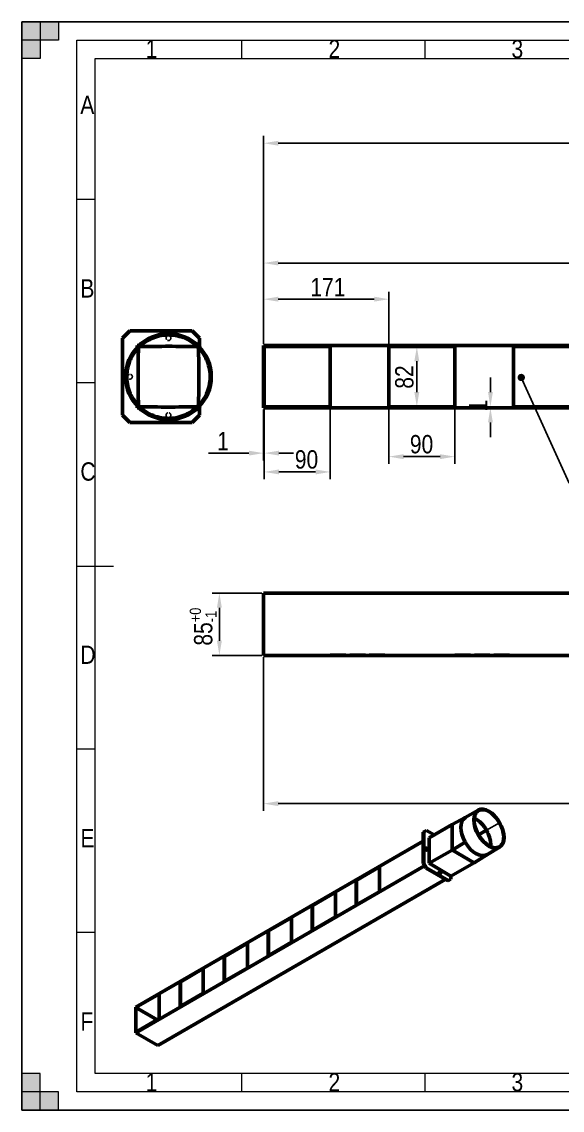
# Model space of a CAD drawing. Header units: millimetres. Extents: x 0 to 2100, y 0 to 1485.
# Drawn here: x 0 to 738, y 0 to 1485 of the extents above; entities that cross this region are included whole.
import ezdxf

# ---------------------------------------------------------------- set-up
doc = ezdxf.new("R2010")
doc.units = ezdxf.units.MM
doc.header["$LTSCALE"] = 5
doc.linetypes.add('DASHED', pattern=[0.2067, 0.1654, -0.0413])
for name, color, linetype, lineweight in [('Co ban', 7, 'Continuous', 50), ('Dimension (ANSI)', 7, 'Continuous', 25), ('Symbol (ANSI)', 7, 'Continuous', 25)]:
    doc.layers.add(name, color=color, linetype=linetype, lineweight=lineweight)
for name, color, linetype, lineweight, true_color in [('Khung ban ve', 5, 'Continuous', 15, 0x0000ff), ('Lien manh', 7, 'Continuous', 25, 0x020305), ('Manh', 7, 'DASHED', 25, 0x008000), ('Manh khung ten', 7, 'Continuous', 15, 0x994c4c), ('Net chu', 30, 'Continuous', 15, 0xff7f00), ('THIN', 5, 'Continuous', 15, 0x0000ff)]:
    doc.layers.add(name, color=color, linetype=linetype, lineweight=lineweight, true_color=true_color)
doc.styles.add('Linh_50', font='')
doc.styles.add('StandardAM_ANSI', font='')
doc.styles.get('Linh_50').set_extended_font_data('VNI-Helve-Condense')
doc.styles.get('StandardAM_ANSI').set_extended_font_data('VNI-Helve-Condense')
doc.dimstyles.new('Default - mm (ANSI)', dxfattribs={"dimscale": 5, "dimtxt": 5, "dimasz": 4, "dimexe": 2, "dimexo": 0.5, "dimgap": 0.8, "dimtad": 1, "dimtoh": 1, "dimdec": 0, "dimrnd": 1e-08, "dimzin": 4, "dimdsep": 46, "dimtxsty": 'StandardAM_ANSI', "dimcen": 0.09, "dimdle": 10, "dimclrd": 256, "dimclre": 256, "dimclrt": 256, "dimadec": 1, "dimazin": 1, "dimtfac": 0.61, "dimtofl": 0, "dimtmove": 0, "dimatfit": 3, "dimldrblk": 'DOT', "dimfxl": 1, "dimtolj": 1, "dimtzin": 4, "dimlwd": -1, "dimlwe": -1, "dimarcsym": 0})
doc.dimstyles.new('Default - mm (ANSI)$7', dxfattribs={"dimscale": 5, "dimtxt": 5, "dimasz": 2, "dimexe": 2, "dimexo": 0.5, "dimgap": 0.8, "dimtad": 1, "dimtoh": 1, "dimdec": 0, "dimrnd": 1e-08, "dimzin": 4, "dimdsep": 46, "dimtxsty": 'StandardAM_ANSI', "dimcen": 0.09, "dimdle": 10, "dimclrd": 256, "dimclre": 256, "dimclrt": 256, "dimadec": 1, "dimazin": 1, "dimtfac": 0.61, "dimtofl": 0, "dimtmove": 0, "dimatfit": 3, "dimldrblk": 'DOT', "dimfxl": 1, "dimtolj": 1, "dimtzin": 4, "dimlwd": -1, "dimlwe": -1, "dimarcsym": 0})

# ---------------------------------------------------------------- blocks, each defined once
blk = doc.blocks.new('Borders A3_Thuong')
at = {"layer": 'THIN'}
for points in [[(0, 297), (10, 297), (10, 292), (0, 292)], [(5, 297), (5, 287), (0, 287), (0, 297)], [(0, 0), (5, 0), (5, 10), (0, 10)], [(0, 5), (0, 0), (10, 0), (10, 5)]]:
    blk.add_hatch(color=256, dxfattribs=at).paths.add_polyline_path(points)
at = {"layer": 'Khung ban ve'}
for p, q in [((20, 287), (410, 287)), ((20, 10), (20, 287)), ((15, 148.5), (25, 148.5)), ((410, 10), (20, 10))]:
    blk.add_line(p, q, dxfattribs=at)
at = {"layer": 'Manh khung ten', "lineweight": 25}
for p, q in [((420, 297), (0, 297)), ((0, 297), (0, 0)), ((0, 0), (420, 0))]:
    blk.add_line(p, q, dxfattribs=at)
at = {"layer": 'Manh khung ten'}
for p, q in [((0, 297), (420, 297)), ((0, 0), (0, 297)), ((15, 292), (415, 292)), ((15, 5), (15, 292)), ((60, 292), (60, 287)), ((110, 292), (110, 287)), ((19.97, 248.54), (14.98, 248.54)), ((19.98, 198.5), (15, 198.5)), ((19.98, 98.54), (15, 98.54)), ((20, 48.5), (15.02, 48.5)), ((60, 10), (60, 5)), ((110, 10), (110, 5)), ((415, 5), (15, 5)), ((420, 0), (0, 0))]:
    blk.add_line(p, q, dxfattribs=at)
at = {"layer": 'THIN'}
for p, q in [((0, 292), (0, 297)), ((0, 297), (10, 297)), ((0, 297), (5, 297)), ((0, 287), (0, 297)), ((5, 297), (5, 287)), ((10, 297), (10, 292)), ((10, 292), (0, 292)), ((5, 287), (0, 287)), ((5, 10), (0, 10)), ((0, 10), (0, 0)), ((5, 0), (5, 10)), ((0, 5), (0, 0)), ((10, 5), (0, 5)), ((10, 0), (10, 5)), ((0, 0), (10, 0)), ((0, 0), (5, 0))]:
    blk.add_line(p, q, dxfattribs=at)
at = {"layer": 'Net chu', "style": 'Linh_50'}
for s, p in [('1', (33.81, 287.08)), ('2', (83.73, 287.08)), ('3', (133.68, 287.08)), ('A', (15.98, 271.83)), ('B', (16, 221.75)), ('C', (16, 171.79)), ('D', (16, 121.79)), ('E', (16.02, 71.75)), ('F', (16.02, 21.75)), ('1', (33.81, 5.16)), ('2', (83.73, 5.16)), ('3', (133.68, 5.16))]:
    blk.add_text(s, height=5, dxfattribs=at).set_placement(p)
blk = doc.blocks.new('*D5')
at = {"layer": 'Defpoints', "color": 0, "transparency": 16777216}
for p in [(1651, 1319.3), (1651, 1059.3), (330, 1043.3)]:
    blk.add_point(p, dxfattribs=at)
at = {"layer": 'Dimension (ANSI)', "transparency": 16777216}
for p, q in [((330, 1045.8), (330, 1329.3)), ((1651, 1061.8), (1651, 1329.3)), ((350, 1319.3), (1631, 1319.3))]:
    blk.add_line(p, q, dxfattribs=at)
for points in [[(350, 1322.6), (350, 1316), (330, 1319.3)], [(1631, 1322.6), (1631, 1316), (1651, 1319.3)]]:
    blk.add_solid(points, dxfattribs=at)
at = {"layer": 'Dimension (ANSI)', "color": 150, "true_color": 0x0080ff, "transparency": 16777216, "insert": (1010.4, 1348.8), "char_height": 25, "attachment_point": 1, "style": 'StandardAM_ANSI'}
blk.add_mtext('\\A1;1321', dxfattribs=at)
blk = doc.blocks.new('_Dot')
at = {"color": 0, "linetype": 'ByBlock', "lineweight": -2}
blk.add_line((-0.5, 0), (-1, 0), dxfattribs=at)
at = {"color": 0, "linetype": 'ByBlock', "const_width": 0.5}
blk.add_lwpolyline([(-0.25, 0, 1), (0.25, 0, 1)], format="xyb", close=True, dxfattribs=at)
blk = doc.blocks.new('*D7')
at = {"layer": 'Defpoints', "color": 0, "transparency": 16777216}
for p in [(330, 958.3), (331, 959.8), (331, 896.5)]:
    blk.add_point(p, dxfattribs=at)
at = {"layer": 'Dimension (ANSI)', "transparency": 16777216}
for p, q in [((330, 955.8), (330, 886.5)), ((331, 957.3), (331, 886.5)), ((310, 896.5), (254.7, 896.5)), ((351, 896.5), (371, 896.5))]:
    blk.add_line(p, q, dxfattribs=at)
for points in [[(310, 899.8), (310, 893.2), (330, 896.5)], [(351, 899.8), (351, 893.2), (331, 896.5)]]:
    blk.add_solid(points, dxfattribs=at)
at = {"layer": 'Dimension (ANSI)', "color": 150, "true_color": 0x0080ff, "transparency": 16777216, "insert": (258.7, 925.5), "char_height": 25, "attachment_point": 1, "style": 'StandardAM_ANSI'}
blk.add_mtext('\\A1; \\fVNI-Helve-Condense|b0|i0;\\H25.0000;1', dxfattribs=at)
blk = doc.blocks.new('*D8')
at = {"layer": 'Defpoints', "color": 0, "transparency": 16777216}
for p in [(331, 959.8), (421, 959.8), (421, 870.8)]:
    blk.add_point(p, dxfattribs=at)
at = {"layer": 'Dimension (ANSI)', "transparency": 16777216}
for p, q in [((331, 957.3), (331, 860.8)), ((421, 957.3), (421, 860.8)), ((351, 870.8), (401, 870.8))]:
    blk.add_line(p, q, dxfattribs=at)
for points in [[(351, 874.2), (351, 867.5), (331, 870.8)], [(401, 874.2), (401, 867.5), (421, 870.8)]]:
    blk.add_solid(points, dxfattribs=at)
at = {"layer": 'Dimension (ANSI)', "color": 150, "true_color": 0x0080ff, "transparency": 16777216, "insert": (372.7, 900.4), "char_height": 25, "attachment_point": 1, "style": 'StandardAM_ANSI'}
blk.add_mtext('\\A1;90', dxfattribs=at)
blk = doc.blocks.new('*D9')
at = {"layer": 'Defpoints', "color": 0, "transparency": 16777216}
for p in [(501, 1106.5), (330, 1043.3), (501, 1041.8)]:
    blk.add_point(p, dxfattribs=at)
at = {"layer": 'Dimension (ANSI)', "transparency": 16777216}
for p, q in [((330, 1045.8), (330, 1116.5)), ((501, 1044.3), (501, 1116.5)), ((350, 1106.5), (481, 1106.5))]:
    blk.add_line(p, q, dxfattribs=at)
for points in [[(350, 1109.9), (350, 1103.2), (330, 1106.5)], [(481, 1109.9), (481, 1103.2), (501, 1106.5)]]:
    blk.add_solid(points, dxfattribs=at)
at = {"layer": 'Dimension (ANSI)', "color": 150, "true_color": 0x0080ff, "transparency": 16777216, "insert": (393.9, 1135.5), "char_height": 25, "attachment_point": 1, "style": 'StandardAM_ANSI'}
blk.add_mtext('\\A1;171', dxfattribs=at)
blk = doc.blocks.new('*D10')
at = {"layer": 'Defpoints', "color": 0, "transparency": 16777216}
for p in [(330, 1155.8), (330, 1043.3), (1271, 1041.8)]:
    blk.add_point(p, dxfattribs=at)
at = {"layer": 'Dimension (ANSI)', "transparency": 16777216}
for p, q in [((330, 1045.8), (330, 1165.8)), ((1271, 1044.3), (1271, 1165.8)), ((1251, 1155.8), (350, 1155.8))]:
    blk.add_line(p, q, dxfattribs=at)
for points in [[(350, 1159.1), (350, 1152.5), (330, 1155.8)], [(1251, 1159.1), (1251, 1152.5), (1271, 1155.8)]]:
    blk.add_solid(points, dxfattribs=at)
at = {"layer": 'Dimension (ANSI)', "color": 150, "true_color": 0x0080ff, "transparency": 16777216, "insert": (777.2, 1185.3), "char_height": 25, "attachment_point": 1, "style": 'StandardAM_ANSI'}
blk.add_mtext('\\A1;941', dxfattribs=at)
blk = doc.blocks.new('*D11')
at = {"layer": 'Defpoints', "color": 0, "transparency": 16777216}
for p in [(330, 705.6), (269.7, 620.6), (330, 620.6)]:
    blk.add_point(p, dxfattribs=at)
at = {"layer": 'Dimension (ANSI)', "transparency": 16777216}
for p, q in [((327.5, 705.6), (259.7, 705.6)), ((269.7, 685.6), (269.7, 640.6)), ((327.5, 620.6), (259.7, 620.6))]:
    blk.add_line(p, q, dxfattribs=at)
for points in [[(266.4, 685.6), (273.1, 685.6), (269.7, 705.6)], [(266.4, 640.6), (273.1, 640.6), (269.7, 620.6)]]:
    blk.add_solid(points, dxfattribs=at)
at = {"layer": 'Dimension (ANSI)', "color": 150, "true_color": 0x0080ff, "transparency": 16777216, "insert": (229.3, 633.9), "char_height": 25, "attachment_point": 1, "rotation": 90, "style": 'StandardAM_ANSI'}
blk.add_mtext('\\A1;85{\\H15.25;\\S+0^ -1;}', dxfattribs=at)
blk = doc.blocks.new('*D13')
at = {"layer": 'Defpoints', "color": 0, "transparency": 16777216}
for p in [(501, 959.8), (591, 959.8), (591, 891.7)]:
    blk.add_point(p, dxfattribs=at)
at = {"layer": 'Dimension (ANSI)', "transparency": 16777216}
for p, q in [((501, 957.3), (501, 881.7)), ((591, 957.3), (591, 881.7)), ((521, 891.7), (571, 891.7))]:
    blk.add_line(p, q, dxfattribs=at)
for points in [[(521, 895), (521, 888.3), (501, 891.7)], [(571, 895), (571, 888.3), (591, 891.7)]]:
    blk.add_solid(points, dxfattribs=at)
at = {"layer": 'Dimension (ANSI)', "color": 150, "true_color": 0x0080ff, "transparency": 16777216, "insert": (529.7, 921.2), "char_height": 25, "attachment_point": 1, "style": 'StandardAM_ANSI'}
blk.add_mtext('\\A1;90', dxfattribs=at)
blk = doc.blocks.new('*D14')
at = {"layer": 'Defpoints', "color": 0, "transparency": 16777216}
for p in [(546, 1041.8), (539.2, 959.8), (539.2, 959.8)]:
    blk.add_point(p, dxfattribs=at)
at = {"layer": 'Dimension (ANSI)', "transparency": 16777216}
blk.add_line((539.2, 1021.8), (539.2, 979.8), dxfattribs=at)
for points in [[(535.8, 1021.8), (542.5, 1021.8), (539.2, 1041.8)], [(535.8, 979.8), (542.5, 979.8), (539.2, 959.8)]]:
    blk.add_solid(points, dxfattribs=at)
at = {"layer": 'Dimension (ANSI)', "color": 150, "true_color": 0x0080ff, "transparency": 16777216, "insert": (509.6, 984.4), "char_height": 25, "attachment_point": 1, "rotation": 90, "style": 'StandardAM_ANSI'}
blk.add_mtext('\\A1;82', dxfattribs=at)
blk = doc.blocks.new('*D15')
at = {"layer": 'Defpoints', "color": 0, "transparency": 16777216}
for p in [(591, 959.8), (637.1, 958.3), (639.6, 958.3)]:
    blk.add_point(p, dxfattribs=at)
at = {"layer": 'Dimension (ANSI)', "transparency": 16777216}
for p, q in [((639.6, 979.8), (639.6, 999.8)), ((593.5, 959.8), (649.6, 959.8)), ((639.6, 938.3), (639.6, 918.3))]:
    blk.add_line(p, q, dxfattribs=at)
for points in [[(636.3, 979.8), (643, 979.8), (639.6, 959.8)], [(636.3, 938.3), (643, 938.3), (639.6, 958.3)]]:
    blk.add_solid(points, dxfattribs=at)
at = {"layer": 'Dimension (ANSI)', "color": 150, "true_color": 0x0080ff, "transparency": 16777216, "insert": (610.6, 945.4), "char_height": 25, "attachment_point": 1, "rotation": 90, "style": 'StandardAM_ANSI'}
blk.add_mtext('\\A1; \\fVNI-Helve-Condense|b0|i0;\\H25.0000;1', dxfattribs=at)
blk = doc.blocks.new('*D17')
at = {"layer": 'Defpoints', "color": 0, "transparency": 16777216}
for p in [(330, 620.6), (1551, 622.1), (1551, 418.3)]:
    blk.add_point(p, dxfattribs=at)
at = {"layer": 'Dimension (ANSI)', "transparency": 16777216}
for p, q in [((330, 618.1), (330, 408.3)), ((1551, 619.6), (1551, 408.3)), ((350, 418.3), (1531, 418.3))]:
    blk.add_line(p, q, dxfattribs=at)
for points in [[(350, 421.6), (350, 414.9), (330, 418.3)], [(1531, 421.6), (1531, 414.9), (1551, 418.3)]]:
    blk.add_solid(points, dxfattribs=at)
at = {"layer": 'Dimension (ANSI)', "color": 150, "true_color": 0x0080ff, "transparency": 16777216, "insert": (960.4, 447.3), "char_height": 25, "attachment_point": 1, "style": 'StandardAM_ANSI'}
blk.add_mtext('\\A1;1221', dxfattribs=at)

msp = doc.modelspace()

# ---------------------------------------------------------------- linework, layer by layer
at = {"layer": 'Co ban'}
for p, q in [((137.7, 1053.3), (147.7, 1063.3)), ((232.7, 1063.3), (147.7, 1063.3)), ((232.7, 1063.3), (242.7, 1053.3)), ((137.7, 1053.3), (137.7, 948.3)), ((159.2, 1043.3), (157.7, 1043.3)), ((157.7, 1043.3), (158.8, 1042.2)), ((157.7, 1043.3), (157.7, 1041.8)), ((242.7, 1043.3), (241.2, 1043.3)), ((242.7, 1043.3), (241.6, 1042.2)), ((242.7, 1043.3), (242.7, 1053.3)), ((242.7, 1041.8), (242.7, 1043.3)), ((330, 1043.3), (1460, 1043.3)), ((330, 958.3), (330, 1043.3)), ((331, 1041.8), (421, 1041.8)), ((331, 959.8), (331, 1041.8)), ((421, 1041.8), (421, 959.8)), ((501, 1041.8), (591, 1041.8)), ((501, 959.8), (501, 1041.8)), ((591, 1041.8), (591, 959.8)), ((671, 1041.8), (761, 1041.8)), ((671, 959.8), (671, 1041.8)), ((157.7, 959.8), (157.7, 958.3)), ((157.7, 958.3), (158.8, 959.4)), ((157.7, 958.3), (159.2, 958.3)), ((241.2, 958.3), (242.7, 958.3)), ((242.7, 958.3), (241.6, 959.4)), ((242.7, 958.3), (242.7, 959.8)), ((242.7, 948.3), (242.7, 958.3)), ((1460, 958.3), (330, 958.3)), ((421, 959.8), (331, 959.8)), ((591, 959.8), (501, 959.8)), ((761, 959.8), (671, 959.8)), ((147.7, 938.3), (137.7, 948.3)), ((147.7, 938.3), (232.7, 938.3)), ((242.7, 948.3), (232.7, 938.3)), ((330, 705.6), (1460, 705.6)), ((330, 620.6), (330, 705.6)), ((330, 620.6), (1460, 620.6)), ((605.3, 399.2), (623, 409.4)), ((623.3, 408.8), (623.4, 408.8)), ((555.8, 371.6), (587.2, 389.7)), ((587.2, 389.7), (605.3, 399.2)), ((587.2, 389.7), (587.2, 389.1)), ((587.2, 389.1), (587.2, 355.6)), ((548, 379.3), (548.7, 379.7)), ((548, 336.5), (548, 379.3)), ((548.7, 379.7), (552.2, 381.8)), ((548.7, 379.7), (548.7, 336.9)), ((562.8, 375.6), (552.2, 381.8)), ((555.8, 371.6), (555.8, 336.9)), ((623.4, 375.9), (634.2, 382.1)), ((155.5, 140.5), (548, 367.1)), ((587.2, 355), (605.3, 365.5)), ((634.6, 348.6), (652.2, 358.8)), ((651.8, 359.4), (651.9, 359.4)), ((587.2, 355), (555.8, 336.9)), ((587.2, 355.6), (587.2, 355)), ((587.2, 355), (587.8, 354.7)), ((587.8, 354.7), (616.7, 338)), ((617.3, 337.7), (634.6, 348.6)), ((549.7, 333.4), (155.5, 105.8)), ((456.4, 313.6), (488.2, 332)), ((488.2, 332), (488.2, 298.5)), ((548.7, 336.9), (548, 336.5)), ((548, 336.5), (551.5, 330.3)), ((552.2, 330.7), (548.7, 336.9)), ((551.5, 330.3), (552.2, 330.7)), ((581.6, 313), (551.5, 330.3)), ((552.2, 330.7), (582.3, 313.4)), ((555.8, 336.9), (585.8, 319.5)), ((585.8, 319.5), (617.3, 337.7)), ((616.7, 338), (617.3, 337.7)), ((185.6, 88.4), (578, 315)), ((456.4, 280.1), (456.4, 313.6)), ((456.4, 313.6), (456.9, 313.3)), ((456.9, 313.3), (456.9, 280.4)), ((582.3, 313.4), (581.6, 313)), ((585.8, 315.4), (582.3, 313.4)), ((585.8, 315.4), (585.8, 319.5)), ((396.3, 278.9), (428.1, 297.3)), ((428.1, 297.3), (428.1, 263.8)), ((488.2, 298.5), (456.4, 280.1)), ((396.3, 245.4), (396.3, 278.9)), ((396.3, 278.9), (396.8, 278.6)), ((396.8, 278.6), (396.8, 245.7)), ((336.2, 244.2), (368, 262.6)), ((368, 262.6), (368, 229.1)), ((428.1, 263.8), (396.3, 245.4)), ((336.2, 210.7), (336.2, 244.2)), ((336.2, 244.2), (336.7, 243.9)), ((336.7, 243.9), (336.7, 211)), ((276.1, 209.5), (307.9, 227.9)), ((307.9, 227.9), (307.9, 194.4)), ((368, 229.1), (336.2, 210.7)), ((276.1, 176), (276.1, 209.5)), ((276.1, 209.5), (276.6, 209.2)), ((276.6, 209.2), (276.6, 176.3)), ((216, 174.8), (247.8, 193.2)), ((247.8, 193.2), (247.8, 159.7)), ((307.9, 194.4), (276.1, 176)), ((216, 141.3), (216, 174.8)), ((216, 174.8), (216.5, 174.5)), ((216.5, 174.5), (216.5, 141.6)), ((155.9, 140.1), (187.7, 158.5)), ((187.7, 158.5), (187.7, 125)), ((247.8, 159.7), (216, 141.3)), ((155.5, 105.8), (155.5, 140.5)), ((155.9, 106.6), (155.9, 140.1)), ((184.9, 123.3), (155.9, 140.1)), ((187.7, 125), (155.9, 106.6)), ((185.6, 88.4), (155.5, 105.8))]:
    msp.add_line(p, q, dxfattribs=at)
msp.add_circle((200.2, 1000.8), 58.5, dxfattribs=at)
for centre, major_axis in [((637.6, 384.1), (14.6, -25.3)), ((552.2, 356.3), (-0.81, 1.41)), ((570.8, 324.1), (-0.81, 1.41))]:
    msp.add_ellipse(centre, major_axis=major_axis, ratio=0.57735, dxfattribs=at)
for centre, major_axis, start_param, end_param in [((619.9, 373.9), (-14.6, 25.3), 0.042344, 1.528452), ((619.9, 373.9), (-14.6, 25.3), 0, 0.042344), ((551.5, 355.8), (-0.81, 1.41), 3.591789, 5.832989), ((619.9, 373.9), (-14.6, 25.3), 1.528452, 1.570796), ((619.9, 373.9), (-14.6, 25.3), 1.570796, 1.613141), ((619.9, 373.9), (14.6, -25.3), 4.754733, 6.240841), ((619.9, 373.9), (14.6, -25.3), 6.240841, 6.283185), ((570.1, 323.7), (-0.81, 1.41), 3.591789, 5.832989)]:
    msp.add_ellipse(centre, major_axis=major_axis, ratio=0.57735, start_param=start_param, end_param=end_param, dxfattribs=at)
for points, knots in [([(159.9, 1041.1), (164.8, 1046.1), (170.7, 1050), (183.8, 1055.9), (191.2, 1057.5), (206.1, 1057.9), (213.5, 1056.7), (224.4, 1052.6), (228.1, 1050.7), (234.8, 1046.3), (237.8, 1043.8), (240.5, 1041.1)], [0.089486, 0.089486, 0.089486, 0.089486, 2.189304, 2.189304, 4.41537, 4.41537, 6.660786, 6.660786, 7.905325, 7.905325, 9.060738, 9.060738, 9.060738, 9.060738]), ([(159.9, 960.5), (154.9, 965.4), (151, 971.3), (145.1, 984.5), (143.5, 991.8), (143.1, 1006.7), (144.3, 1014.1), (148.5, 1025), (150.3, 1028.7), (154.7, 1035.4), (157.2, 1038.4), (159.9, 1041.1)], [0.089486, 0.089486, 0.089486, 0.089486, 2.189304, 2.189304, 4.41537, 4.41537, 6.660786, 6.660786, 7.905325, 7.905325, 9.060738, 9.060738, 9.060738, 9.060738]), ([(159.2, 961.2), (158.9, 974.6), (158.8, 988.9), (158.8, 1013.6), (158.9, 1027.4), (159.2, 1040.4)], [-8.069958, -8.069958, -8.069958, -8.069958, -4.128523, -4.128523, -0.284875, -0.284875, -0.284875, -0.284875]), ([(160.6, 1041.8), (174, 1042.1), (188.3, 1042.2), (213, 1042.2), (226.8, 1042.1), (239.8, 1041.8)], [-8.069958, -8.069958, -8.069958, -8.069958, -4.128523, -4.128523, -0.284875, -0.284875, -0.284875, -0.284875]), ([(240.5, 1041.1), (245.4, 1036.2), (249.4, 1030.4), (255.2, 1017.2), (256.9, 1009.8), (257.3, 994.9), (256.1, 987.5), (251.9, 976.6), (250, 972.9), (245.7, 966.2), (243.2, 963.2), (240.5, 960.5)], [0.089486, 0.089486, 0.089486, 0.089486, 2.189304, 2.189304, 4.41537, 4.41537, 6.660786, 6.660786, 7.905325, 7.905325, 9.060738, 9.060738, 9.060738, 9.060738]), ([(241.2, 1040.4), (241.5, 1027.1), (241.6, 1012.8), (241.6, 988), (241.5, 974.2), (241.2, 961.2)], [-8.069958, -8.069958, -8.069958, -8.069958, -4.128523, -4.128523, -0.284875, -0.284875, -0.284875, -0.284875]), ([(240.5, 960.5), (235.6, 955.6), (229.7, 951.6), (216.5, 945.8), (209.2, 944.1), (194.3, 943.7), (186.9, 944.9), (176, 949.1), (172.3, 951), (165.6, 955.3), (162.6, 957.8), (159.9, 960.5)], [0.089486, 0.089486, 0.089486, 0.089486, 2.189304, 2.189304, 4.41537, 4.41537, 6.660786, 6.660786, 7.905325, 7.905325, 9.060738, 9.060738, 9.060738, 9.060738]), ([(239.8, 959.8), (226.4, 959.5), (212.1, 959.4), (187.4, 959.4), (173.6, 959.5), (160.6, 959.8)], [-8.069958, -8.069958, -8.069958, -8.069958, -4.128523, -4.128523, -0.284875, -0.284875, -0.284875, -0.284875]), ([(623.4, 375.9), (621.6, 378.9), (620.2, 382.1), (618.1, 388.7), (617.6, 392), (617.4, 398.2), (617.9, 401), (619.3, 404.6), (620, 405.7), (621.5, 407.5), (622.4, 408.2), (623.4, 408.8)], [0.089486, 0.089486, 0.089486, 0.089486, 2.189304, 2.189304, 4.41537, 4.41537, 6.660786, 6.660786, 7.905325, 7.905325, 9.060738, 9.060738, 9.060738, 9.060738]), ([(623.4, 408.8), (625.1, 409.8), (627.2, 410.2), (631.8, 409.9), (634.4, 409.1), (639.7, 406.2), (642.3, 404.2), (646.2, 400.3), (647.5, 398.8), (649.8, 395.6), (650.9, 394), (651.9, 392.3)], [0.089486, 0.089486, 0.089486, 0.089486, 2.189304, 2.189304, 4.41537, 4.41537, 6.660786, 6.660786, 7.905325, 7.905325, 9.060738, 9.060738, 9.060738, 9.060738]), ([(617.6, 398.3), (618.2, 398.1), (618.8, 397.8), (622, 396), (624.6, 394), (628.5, 390.1), (629.8, 388.6), (631.9, 385.7), (632.8, 384.5), (633.6, 383.2)], [3.919943, 3.919943, 3.919943, 3.919943, 4.41537, 4.41537, 6.660786, 6.660786, 7.905325, 7.905325, 8.819114, 8.819114, 8.819114, 8.819114]), ([(651.9, 392.3), (653.6, 389.3), (655, 386.1), (657.1, 379.6), (657.6, 376.2), (657.8, 370.1), (657.4, 367.3), (655.9, 363.7), (655.2, 362.5), (653.7, 360.7), (652.8, 360), (651.9, 359.4)], [0.089486, 0.089486, 0.089486, 0.089486, 2.189304, 2.189304, 4.41537, 4.41537, 6.660786, 6.660786, 7.905325, 7.905325, 9.060738, 9.060738, 9.060738, 9.060738]), ([(651.9, 359.4), (650.1, 358.4), (648, 358), (643.4, 358.3), (640.8, 359.1), (635.5, 362), (632.9, 364), (629, 367.9), (627.7, 369.5), (625.4, 372.6), (624.3, 374.2), (623.4, 375.9)], [0.089486, 0.089486, 0.089486, 0.089486, 2.189304, 2.189304, 4.41537, 4.41537, 6.660786, 6.660786, 7.905325, 7.905325, 9.060738, 9.060738, 9.060738, 9.060738]), ([(634.8, 381.1), (636.2, 378.4), (637.4, 375.6), (639.4, 369.3), (640, 366), (640.1, 361.8), (640, 360.7), (639.9, 359.7)], [0.331277, 0.331277, 0.331277, 0.331277, 2.189304, 2.189304, 4.41537, 4.41537, 5.235761, 5.235761, 5.235761, 5.235761])]:
    msp.add_open_spline(points, degree=3, knots=knots, dxfattribs=at)
for points in [[(157.1, 1040.4), (157.5, 1040.8), (157.7, 1041.3), (157.7, 1041.8)], [(159.2, 1043.3), (159.7, 1043.3), (160.2, 1043.5), (160.6, 1043.9)], [(239.8, 1043.9), (240.2, 1043.5), (240.7, 1043.3), (241.2, 1043.3)], [(242.7, 1041.8), (242.7, 1041.3), (242.9, 1040.8), (243.3, 1040.4)], [(157.7, 959.8), (157.7, 960.3), (157.5, 960.8), (157.1, 961.2)], [(160.6, 957.7), (160.2, 958.1), (159.7, 958.3), (159.2, 958.3)], [(241.2, 958.3), (240.7, 958.3), (240.2, 958.1), (239.8, 957.7)], [(243.3, 961.2), (242.9, 960.8), (242.7, 960.3), (242.7, 959.8)], [(604.7, 398.9), (604.9, 399), (605.2, 399.2), (605.4, 399.3)], [(633.6, 383.2), (633.8, 382.8), (634, 382.5), (634.2, 382.1)], [(634.2, 382.1), (634.4, 381.8), (634.6, 381.4), (634.8, 381.1)], [(634.7, 348.6), (634.4, 348.5), (634.2, 348.4), (634, 348.2)]]:
    msp.add_open_spline(points, degree=3, dxfattribs=at)
at = {"layer": 'Lien manh'}
for q in [(651.9, 392.3), (634.2, 382.1)]:
    msp.add_line((634.2, 382.1), q, dxfattribs=at)
at = {"layer": 'Manh', "ltscale": 26.444191}
for p, q in [((157.7, 1041.8), (157.7, 959.8)), ((241.2, 1043.3), (159.2, 1043.3)), ((242.7, 959.8), (242.7, 1041.8)), ((159.2, 958.3), (241.2, 958.3))]:
    msp.add_line(p, q, dxfattribs=at)
at = {"layer": 'Manh', "ltscale": 0.571309}
for p, q in [((157.7, 1041.8), (159.2, 1041.8)), ((157.7, 959.8), (159.2, 959.8)), ((421, 620.6), (421, 622.1)), ((501, 620.6), (501, 622.1)), ((591, 620.6), (591, 622.1)), ((671, 620.6), (671, 622.1))]:
    msp.add_line(p, q, dxfattribs=at)
at = {"layer": 'Manh', "ltscale": 26.447348}
for p, q in [((159.2, 959.8), (159.2, 1041.8)), ((159.2, 1041.8), (241.2, 1041.8)), ((241.2, 1041.8), (241.2, 959.8)), ((241.2, 959.8), (159.2, 959.8))]:
    msp.add_line(p, q, dxfattribs=at)
at = {"layer": 'Manh', "ltscale": 23.446346}
msp.add_line((241.2, 1041.8), (240.5, 1041.1), dxfattribs=at)
at = {"layer": 'Manh', "ltscale": 25.80229}
for p, q in [((421, 1041.8), (501, 1041.8)), ((591, 1041.8), (671, 1041.8)), ((501, 959.8), (421, 959.8)), ((671, 959.8), (591, 959.8)), ((421, 622.1), (501, 622.1)), ((591, 622.1), (671, 622.1))]:
    msp.add_line(p, q, dxfattribs=at)
at = {"layer": 'Manh', "ltscale": 27.452436}
msp.add_line((331, 704.1), (1551, 704.1), dxfattribs=at)
at = {"layer": 'Manh', "ltscale": 26.931141}
msp.add_line((331, 704.1), (331, 620.6), dxfattribs=at)
at = {"layer": 'Manh', "ltscale": 7.778815}
for centre in [(200.2, 1053.3), (147.7, 1000.8), (200.2, 948.3)]:
    msp.add_circle(centre, 3.25, dxfattribs=at)
at = {"layer": 'Manh', "ltscale": 23.497635}
for points in [[(158.2, 1039.4), (158.8, 1040), (159.2, 1040.8), (159.2, 1041.7)], [(159.3, 1041.8), (160.2, 1041.8), (161, 1042.2), (161.6, 1042.8)], [(238.8, 1042.8), (239.4, 1042.2), (240.2, 1041.8), (241.1, 1041.8)], [(241.2, 1041.7), (241.2, 1040.8), (241.6, 1040), (242.2, 1039.4)], [(159.2, 959.9), (159.2, 960.8), (158.8, 961.6), (158.2, 962.2)], [(161.6, 958.8), (161, 959.4), (160.2, 959.8), (159.3, 959.8)], [(241.1, 959.8), (240.2, 959.8), (239.4, 959.4), (238.8, 958.8)], [(242.2, 962.2), (241.6, 961.6), (241.2, 960.8), (241.2, 959.9)]]:
    msp.add_open_spline(points, degree=3, dxfattribs=at)
at = {"layer": 'Manh', "ltscale": 0.545876}
for points in [[(159.2, 1041.8), (159.7, 1041.8), (160.1, 1041.8), (160.6, 1041.8)], [(159.2, 1040.4), (159.2, 1040.9), (159.2, 1041.3), (159.2, 1041.8)], [(239.8, 1041.8), (240.2, 1041.8), (240.7, 1041.8), (241.2, 1041.8)], [(241.2, 1041.8), (241.2, 1041.3), (241.2, 1040.9), (241.2, 1040.4)], [(159.2, 959.8), (159.2, 960.3), (159.2, 960.8), (159.2, 961.2)], [(160.6, 959.8), (160.1, 959.8), (159.7, 959.8), (159.2, 959.8)], [(241.2, 959.8), (240.7, 959.8), (240.2, 959.8), (239.8, 959.8)], [(241.2, 961.2), (241.2, 960.8), (241.2, 960.3), (241.2, 959.8)]]:
    msp.add_open_spline(points, degree=3, dxfattribs=at)
at = {"layer": 'Manh', "ltscale": 23.446346}
for points, knots in [([(159.2, 1041.8), (159.2, 1041.8), (159.3, 1041.7), (159.5, 1041.5), (159.7, 1041.3), (159.9, 1041.1), (159.9, 1041.1), (159.9, 1041.1)], [-4.759003, -4.759003, -4.759003, -4.759003, -2.458152, -2.458152, 0, 0, 0.00209, 0.00209, 0.00209, 0.00209]), ([(159.2, 959.8), (159.2, 959.8), (159.3, 959.9), (159.5, 960.1), (159.7, 960.3), (159.9, 960.5), (159.9, 960.5), (159.9, 960.5)], [-4.759003, -4.759003, -4.759003, -4.759003, -2.458152, -2.458152, 0, 0, 0.00209, 0.00209, 0.00209, 0.00209]), ([(240.5, 960.5), (240.5, 960.5), (240.5, 960.5), (240.7, 960.3), (240.9, 960.1), (241.1, 959.9), (241.2, 959.8), (241.2, 959.8)], [-5.01733, -5.01733, -5.01733, -5.01733, -5.015218, -5.015218, -2.530566, -2.530566, -0.204911, -0.204911, -0.204911, -0.204911])]:
    msp.add_open_spline(points, degree=3, knots=knots, dxfattribs=at)

# ---------------------------------------------------------------- block references
at = {"xscale": 5, "yscale": 5, "zscale": 5}
msp.add_blockref('Borders A3_Thuong', (0, 0), dxfattribs=at)

# ---------------------------------------------------------------- dimensions: what is measured, and where the dimension line sits
at = {"layer": 'Dimension (ANSI)'}
for base, p1, p2, picture, middle in [((1651, 1319.3), (330, 1043.3), (1651, 1059.3), '*D5', (1040.5, 1319.3)), ((330, 1155.8), (1271, 1041.8), (330, 1043.3), '*D10', (800.5, 1155.8)), ((501, 1106.5), (330, 1043.3), (501, 1041.8), '*D9', (415.5, 1106.5)), ((421, 870.8), (331, 959.8), (421, 959.8), '*D8', (389, 870.8)), ((591, 891.7), (501, 959.8), (591, 959.8), '*D13', (546, 891.7))]:
    dim = msp.add_linear_dim(base=base, p1=p1, p2=p2, dimstyle='Default - mm (ANSI)', override={"dimgap": 0.8, "dimtoh": 0, "dimdec": 0, "dimtol": 0, "dimlim": 0, "dimtp": 0, "dimtm": 0, "dimtdec": 2, "dimatfit": 1}, dxfattribs=at)
    dim.commit()
    dim.dimension.update_dxf_attribs({"geometry": picture, "text_midpoint": middle, "dimtype": 160})
for base, p1, p2, angle, override, picture, middle in [((539.2, 959.8), (546, 1041.8), (539.2, 959.8), 90, {"dimgap": 0.8, "dimtoh": 0, "dimdec": 0, "dimse1": 1, "dimse2": 1, "dimtol": 0, "dimlim": 0, "dimtp": 0, "dimtm": 0, "dimtdec": 2, "dimatfit": 1}, '*D14', (539.2, 1000.8)), ((269.7, 620.6), (330, 705.6), (330, 620.6), 270, {"dimgap": 0.8, "dimtoh": 0, "dimdec": 0, "dimtol": 1, "dimlim": 0, "dimtp": 0, "dimtm": 1, "dimtdec": 0, "dimatfit": 1}, '*D11', (269.7, 660.6)), ((1551, 418.3), (330, 620.6), (1551, 622.1), 180, {"dimgap": 0.8, "dimtoh": 0, "dimdec": 0, "dimtol": 0, "dimlim": 0, "dimtp": 0, "dimtm": 0, "dimtdec": 2, "dimatfit": 1}, '*D17', (990.5, 418.3))]:
    dim = msp.add_linear_dim(base=base, p1=p1, p2=p2, angle=angle, dimstyle='Default - mm (ANSI)', override=override, dxfattribs=at)
    dim.commit()
    dim.dimension.update_dxf_attribs({"geometry": picture, "text_midpoint": middle, "dimtype": 160})
dim = msp.add_linear_dim(base=(639.6, 958.3), p1=(591, 959.8), p2=(637.1, 958.3), angle=90, text=' \\fVNI-Helve-Condense|b0|i0;\\H25.0000;1', dimstyle='Default - mm (ANSI)', override={"dimgap": 0.8, "dimtoh": 0, "dimdec": 0, "dimse2": 1, "dimtol": 0, "dimlim": 0, "dimtp": 0, "dimtm": 0, "dimtdec": 2, "dimatfit": 1}, dxfattribs=at)
dim.commit()
dim.dimension.update_dxf_attribs({"geometry": '*D15', "text_midpoint": (639.6, 959.1), "dimtype": 160})
dim = msp.add_linear_dim(base=(331, 896.5), p1=(330, 958.3), p2=(331, 959.8), text=' \\fVNI-Helve-Condense|b0|i0;\\H25.0000;1', dimstyle='Default - mm (ANSI)', override={"dimgap": 0.8, "dimtoh": 0, "dimdec": 0, "dimtol": 0, "dimlim": 0, "dimtp": 0, "dimtm": 0, "dimtdec": 2, "dimatfit": 1}, dxfattribs=at)
dim.commit()
dim.dimension.update_dxf_attribs({"geometry": '*D7', "text_midpoint": (272.4, 896.5), "dimtype": 160})

# ---------------------------------------------------------------- leaders
at = {"layer": 'Symbol (ANSI)', "annotation_type": 0, "has_hookline": 1, "hookline_direction": 0, "text_width": 216.4}
msp.add_leader([(681.7, 999.7), (747.1, 855.6), (757.1, 855.6)], dimstyle='Default - mm (ANSI)$7', override={"dimgap": 0, "dimtad": 1}, dxfattribs=at)

doc.saveas('drawing.dxf')
